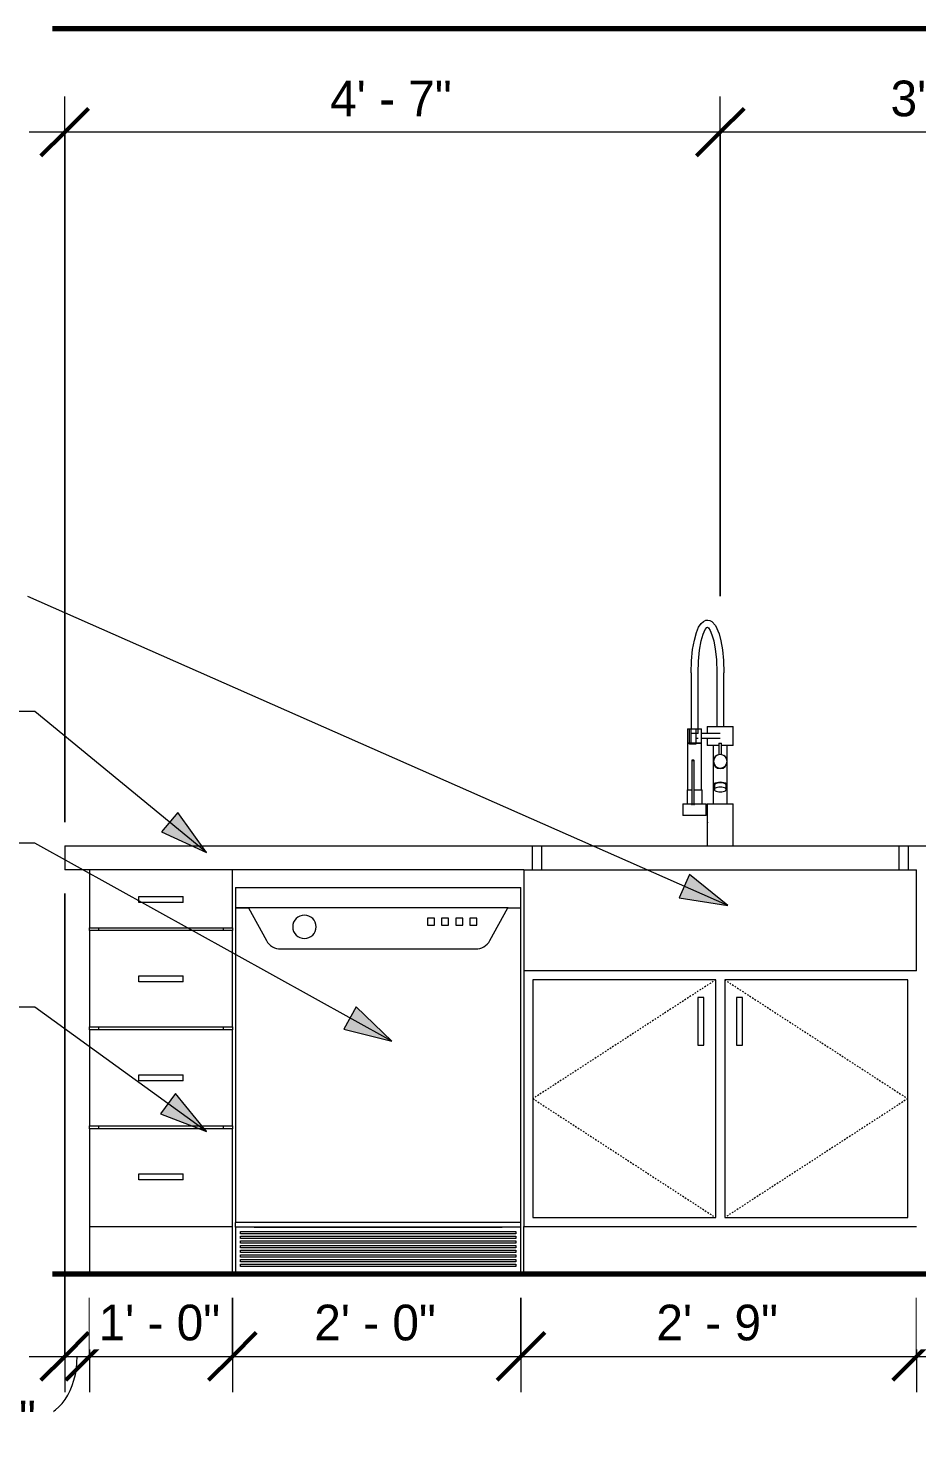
# Model space of a CAD drawing. Header units: inches. Extents: x 2887 to 5387, y 120 to 10852.
# Drawn here: x 3405.5 to 3480.2, y 121.4 to 240.7 of the extents above; entities that cross this region are included whole.
import ezdxf

# ---------------------------------------------------------------- set-up
doc = ezdxf.new("R2010")
doc.units = ezdxf.units.IN
doc.header["$MEASUREMENT"] = 0
doc.linetypes.add('Dash', pattern=[0.25, 0.125, -0.125])
for name, color, linetype, lineweight in [('0-2', 10, 'Continuous', 5), ('A-ANNO-DIMS', 211, 'Continuous', 9), ('A-ANNO-DIMS-32', 211, 'Continuous', 9), ('A-ANNO-NOTE', 131, 'Continuous', 9), ('A-FLOR-1', 7, 'Continuous', 70), ('A-WALL-3', 113, 'Continuous', 9), ('G-ANNO-TEXT', 231, 'Continuous', 9), ('P-SANR-FIXT', 6, 'Continuous', 9), ('Q-CASE', 31, 'Continuous', 9), ('Q-CASE-HDLN', 31, 'Dash', 9), ('Q-SPCQ', 91, 'Continuous', 9)]:
    doc.layers.add(name, color=color, linetype=linetype, lineweight=lineweight)
doc.styles.add('Century Gothic', font='ufonts.com_century-gothic.ttf', dxfattribs={"height": 3})
doc.dimstyles.new('OD_1__HACK_2', dxfattribs={"dimscale": 12, "dimtxt": 3.132505, "dimasz": 0.333333, "dimexe": 0.25, "dimexo": 0.166667, "dimgap": 0.041667, "dimtad": 1, "dimdec": 0, "dimzin": 3, "dimdsep": 46, "dimlunit": 4, "dimtxsty": 'Century Gothic', "dimblk1": 'OBLIQUE', "dimblk2": 'OBLIQUE', "dimsah": 1, "dimcen": 0.09, "dimdle": 0.25, "dimazin": 0, "dimtfac": 1, "dimtdec": 4, "dimtix": 1, "dimtmove": 0, "dimatfit": 3, "dimfxl": 1, "dimtvp": 1, "dimtfill": 1, "dimfrac": 2, "dimtolj": 1, "dimtzin": 0, "dimarcsym": 2})
doc.dimstyles.new('OD_1__HACK_2_1', dxfattribs={"dimscale": 12, "dimtxt": 3.132505, "dimasz": 0.333333, "dimexe": 0.25, "dimexo": 0.166667, "dimgap": 0.041667, "dimtad": 1, "dimdec": 0, "dimzin": 3, "dimdsep": 46, "dimlunit": 4, "dimtxsty": 'Century Gothic', "dimblk1": 'OBLIQUE', "dimblk2": 'OBLIQUE', "dimsah": 1, "dimcen": 0.09, "dimdle": 0.25, "dimazin": 0, "dimtfac": 1, "dimtdec": 4, "dimtix": 1, "dimtmove": 1, "dimatfit": 3, "dimfxl": 1, "dimtvp": 1, "dimtfill": 1, "dimfrac": 2, "dimtolj": 1, "dimtzin": 0, "dimarcsym": 2})

# ---------------------------------------------------------------- blocks, each defined once
blk = doc.blocks.new('CTR - 1st Phase - Shell_rvt-3-2ND _ 3RD FLOOR - 1BD A - ADA TYPE B - KITCHEN SIDE WING')
at = {"layer": 'A-FLOR-1'}
for p, q in [((-3029.2, 240.75), (-2919.08, 240.75)), ((-2942.82, 136), (-3029.2, 136)), ((-2919.08, 136), (-2920.57, 136))]:
    blk.add_line(p, q, dxfattribs=at)
blk = doc.blocks.new('Dishwasher_15404 - 34_ counter-547918-2ND _ 3RD FLOOR - 1BD A - ADA TYPE B - KITCHEN SIDE WING')
at = {"layer": 'Q-SPCQ'}
for p, q in [((-3013.82, 168.5), (-3013.82, 166.79)), ((-3013.82, 168.5), (-3013.63, 168.5)), ((-3013.63, 168.5), (-2990.9, 168.5)), ((-2990.9, 168.5), (-2989.82, 168.5)), ((-2989.82, 166.79), (-2989.82, 168.5)), ((-3013.63, 166.79), (-3013.82, 166.79)), ((-3013.82, 166.79), (-3013.82, 140.33)), ((-3013.82, 166.79), (-3013.63, 166.79)), ((-3012.73, 166.79), (-3013.63, 166.79)), ((-3013.63, 166.79), (-3012.73, 166.79)), ((-2990.92, 166.79), (-3012.73, 166.79)), ((-3012.73, 166.79), (-3011.21, 164.06)), ((-2997.08, 165.94), (-2997.67, 165.94)), ((-2997.67, 165.94), (-2997.67, 165.35)), ((-2997.08, 165.35), (-2997.08, 165.94)), ((-2995.9, 165.94), (-2996.49, 165.94)), ((-2996.49, 165.94), (-2996.49, 165.35)), ((-2995.9, 165.35), (-2995.9, 165.94)), ((-2994.72, 165.94), (-2995.31, 165.94)), ((-2995.31, 165.94), (-2995.31, 165.35)), ((-2994.72, 165.35), (-2994.72, 165.94)), ((-2993.54, 165.94), (-2994.13, 165.94)), ((-2994.13, 165.94), (-2994.13, 165.35)), ((-2993.54, 165.35), (-2993.54, 165.94)), ((-2992.43, 164.06), (-2990.92, 166.79)), ((-2990.9, 166.79), (-2990.92, 166.79)), ((-2990.92, 166.79), (-2990.02, 166.79)), ((-2990.02, 166.79), (-2989.82, 166.79)), ((-2989.82, 140.33), (-2989.82, 166.79)), ((-2997.67, 165.35), (-2997.08, 165.35)), ((-2996.49, 165.35), (-2995.9, 165.35)), ((-2995.31, 165.35), (-2994.72, 165.35)), ((-2994.13, 165.35), (-2993.54, 165.35)), ((-3010.01, 163.35), (-2993.64, 163.35)), ((-3013.63, 140.33), (-3013.82, 140.33)), ((-3013.82, 139.94), (-3013.82, 140.33)), ((-2989.82, 139.94), (-3013.82, 139.94)), ((-3013.82, 139.94), (-3013.82, 136)), ((-2990.02, 140.33), (-3013.63, 140.33)), ((-3012.25, 139.94), (-2991.4, 139.94)), ((-2989.82, 140.33), (-2990.02, 140.33)), ((-2989.82, 139.94), (-2989.82, 140.33)), ((-2989.82, 136), (-2989.82, 139.94)), ((-3013.4, 139.39), (-3013.4, 139.59)), ((-3013.4, 139.59), (-3012.25, 139.59)), ((-3012.25, 139.39), (-3013.4, 139.39)), ((-3013.4, 139), (-3013.4, 139.2)), ((-3013.4, 139.2), (-3012.25, 139.2)), ((-3012.25, 139), (-3013.4, 139)), ((-3013.4, 138.61), (-3013.4, 138.8)), ((-3013.4, 138.8), (-3012.25, 138.8)), ((-3012.25, 138.61), (-3013.4, 138.61)), ((-3012.25, 139.59), (-2991.4, 139.59)), ((-2991.4, 139.39), (-3012.25, 139.39)), ((-3012.25, 139.2), (-2991.4, 139.2)), ((-2991.4, 139), (-3012.25, 139)), ((-3012.25, 138.8), (-2991.4, 138.8)), ((-2991.4, 138.61), (-3012.25, 138.61)), ((-2991.4, 139.59), (-2990.25, 139.59)), ((-2990.25, 139.39), (-2991.4, 139.39)), ((-2991.4, 139.2), (-2990.25, 139.2)), ((-2990.25, 139), (-2991.4, 139)), ((-2991.4, 138.8), (-2990.25, 138.8)), ((-2990.25, 138.61), (-2991.4, 138.61)), ((-2990.25, 139.59), (-2990.25, 139.39)), ((-2990.25, 139.2), (-2990.25, 139)), ((-2990.25, 138.8), (-2990.25, 138.61)), ((-3013.4, 138.21), (-3013.4, 138.41)), ((-3013.4, 138.41), (-3012.25, 138.41)), ((-3012.25, 138.21), (-3013.4, 138.21)), ((-3013.4, 137.82), (-3013.4, 138.02)), ((-3013.4, 138.02), (-3012.25, 138.02)), ((-3012.25, 137.82), (-3013.4, 137.82)), ((-3013.4, 137.43), (-3013.4, 137.62)), ((-3013.4, 137.62), (-3012.25, 137.62)), ((-3012.25, 137.43), (-3013.4, 137.43)), ((-3012.25, 138.41), (-2991.4, 138.41)), ((-2991.4, 138.21), (-3012.25, 138.21)), ((-3012.25, 138.02), (-2991.4, 138.02)), ((-2991.4, 137.82), (-3012.25, 137.82)), ((-3012.25, 137.62), (-2991.4, 137.62)), ((-2991.4, 137.43), (-3012.25, 137.43)), ((-2991.4, 138.41), (-2990.25, 138.41)), ((-2990.25, 138.21), (-2991.4, 138.21)), ((-2991.4, 138.02), (-2990.25, 138.02)), ((-2990.25, 137.82), (-2991.4, 137.82)), ((-2991.4, 137.62), (-2990.25, 137.62)), ((-2990.25, 137.43), (-2991.4, 137.43)), ((-2990.25, 138.41), (-2990.25, 138.21)), ((-2990.25, 138.02), (-2990.25, 137.82)), ((-2990.25, 137.62), (-2990.25, 137.43)), ((-3013.4, 137.03), (-3013.4, 137.23)), ((-3013.4, 137.23), (-3012.25, 137.23)), ((-3012.25, 137.03), (-3013.4, 137.03)), ((-3013.4, 136.64), (-3013.4, 136.84)), ((-3013.4, 136.84), (-3012.25, 136.84)), ((-3012.25, 136.64), (-3013.4, 136.64)), ((-3012.25, 137.23), (-2991.4, 137.23)), ((-2991.4, 137.03), (-3012.25, 137.03)), ((-3012.25, 136.84), (-2991.4, 136.84)), ((-2991.4, 136.64), (-3012.25, 136.64)), ((-2991.4, 137.23), (-2990.25, 137.23)), ((-2990.25, 137.03), (-2991.4, 137.03)), ((-2991.4, 136.84), (-2990.25, 136.84)), ((-2990.25, 136.64), (-2991.4, 136.64)), ((-2990.25, 137.23), (-2990.25, 137.03)), ((-2990.25, 136.84), (-2990.25, 136.64))]:
    blk.add_line(p, q, dxfattribs=at)
for centre, radius, start, end in [((-3008.02, 165.2), 0.984, 90, 270), ((-3008.02, 165.2), 0.984, 270, 90), ((-3010.01, 164.72), 1.38, 209, 270), ((-2993.64, 164.72), 1.38, 270, 331)]:
    blk.add_arc(centre, radius, start, end, dxfattribs=at)
blk = doc.blocks.new('Vanity Cabinet-Double Door - 33_-2164608-2ND _ 3RD FLOOR - 1BD A - ADA TYPE B - KITCHEN SIDE WING')
at = {"layer": 'Q-CASE'}
for p, q in [((-2989.57, 161.5), (-2989.57, 140)), ((-2973.45, 160.75), (-2988.82, 160.75)), ((-2988.82, 160.75), (-2988.82, 140.75)), ((-2973.45, 140.75), (-2973.45, 160.75)), ((-2957.32, 160.75), (-2972.7, 160.75)), ((-2972.7, 160.75), (-2972.7, 140.75)), ((-2957.32, 140.75), (-2957.32, 160.75)), ((-2974.95, 159.25), (-2974.95, 155.25)), ((-2974.45, 159.25), (-2974.95, 159.25)), ((-2974.45, 155.25), (-2974.45, 159.25)), ((-2971.7, 159.25), (-2971.7, 155.25)), ((-2971.2, 159.25), (-2971.7, 159.25)), ((-2971.2, 155.25), (-2971.2, 159.25)), ((-2974.95, 155.25), (-2974.45, 155.25)), ((-2971.7, 155.25), (-2971.2, 155.25)), ((-2989.57, 140), (-2956.57, 140)), ((-2989.57, 136), (-2989.57, 140)), ((-2988.82, 140.75), (-2973.45, 140.75)), ((-2972.7, 140.75), (-2957.32, 140.75))]:
    blk.add_line(p, q, dxfattribs=at)
at = {"layer": 'Q-CASE-HDLN'}
for p, q in [((-2973.45, 160.75), (-2988.82, 150.75)), ((-2972.7, 160.75), (-2957.32, 150.75)), ((-2988.82, 150.75), (-2973.45, 140.75)), ((-2957.32, 150.75), (-2972.7, 140.75))]:
    blk.add_line(p, q, dxfattribs=at)
blk = doc.blocks.new('Base Cabinet 4 Drawer 254 - Base Cabinet 4 Drawer 254 12_-2556189-2ND _ 3RD FLOOR - 1BD A - ADA TYPE B - KITCHEN SIDE WING')
at = {"layer": 'Q-CASE'}
for p, q in [((-3026.07, 170), (-3026.07, 165.13)), ((-3014.07, 165.13), (-3014.07, 170)), ((-3021.95, 167.75), (-3018.2, 167.75)), ((-3021.95, 167.25), (-3021.95, 167.75)), ((-3018.2, 167.25), (-3021.95, 167.25)), ((-3018.2, 167.25), (-3018.2, 167.75)), ((-3026.07, 165.13), (-3014.07, 165.13)), ((-3026.07, 164.88), (-3026.07, 165.13)), ((-3014.07, 164.88), (-3026.07, 164.88)), ((-3026.07, 164.88), (-3026.07, 156.79)), ((-3025.32, 165.13), (-3025.32, 164.88)), ((-3014.82, 164.88), (-3014.82, 165.13)), ((-3014.07, 165.13), (-3014.07, 164.88)), ((-3014.07, 156.79), (-3014.07, 164.88)), ((-3021.95, 161.09), (-3018.2, 161.09)), ((-3021.95, 160.58), (-3021.95, 161.09)), ((-3018.2, 160.58), (-3021.95, 160.58)), ((-3018.2, 160.58), (-3018.2, 161.09)), ((-3026.07, 156.79), (-3014.07, 156.79)), ((-3026.07, 156.54), (-3026.07, 156.79)), ((-3014.07, 156.54), (-3026.07, 156.54)), ((-3026.07, 156.54), (-3026.07, 148.46)), ((-3025.32, 156.79), (-3025.32, 156.54)), ((-3014.82, 156.54), (-3014.82, 156.79)), ((-3014.07, 156.79), (-3014.07, 156.54)), ((-3014.07, 148.46), (-3014.07, 156.54)), ((-3021.95, 152.75), (-3018.2, 152.75)), ((-3021.95, 152.25), (-3021.95, 152.75)), ((-3018.2, 152.25), (-3021.95, 152.25)), ((-3018.2, 152.25), (-3018.2, 152.75)), ((-3026.07, 148.46), (-3014.07, 148.46)), ((-3026.07, 148.21), (-3026.07, 148.46)), ((-3014.07, 148.21), (-3026.07, 148.21)), ((-3026.07, 148.21), (-3026.07, 140)), ((-3025.32, 148.46), (-3025.32, 148.21)), ((-3014.82, 148.21), (-3014.82, 148.46)), ((-3014.07, 148.46), (-3014.07, 148.21)), ((-3014.07, 140), (-3014.07, 148.21)), ((-3021.95, 144.42), (-3018.2, 144.42)), ((-3021.95, 143.92), (-3021.95, 144.42)), ((-3018.2, 143.92), (-3018.2, 144.42)), ((-3018.2, 143.92), (-3021.95, 143.92)), ((-3026.07, 140), (-3014.07, 140)), ((-3026.07, 140), (-3026.07, 136)), ((-3014.07, 136), (-3014.07, 140))]:
    blk.add_line(p, q, dxfattribs=at)
blk = doc.blocks.new('kitchen_faucet_14143 - kitchen_faucet_14143-2965259-2ND _ 3RD FLOOR - 1BD A - ADA TYPE B - KITCHEN SIDE WING')
at = {"layer": 'P-SANR-FIXT'}
for p, q in [((-2975.52, 186.57), (-2975.52, 181.84)), ((-2974.93, 181.45), (-2974.93, 186.57)), ((-2973.36, 186.57), (-2973.36, 182.04)), ((-2972.77, 182.04), (-2972.77, 186.57)), ((-2975.82, 181.84), (-2975.82, 180.66)), ((-2975.82, 181.84), (-2975.67, 181.84)), ((-2975.67, 181.84), (-2975.53, 181.84)), ((-2975.67, 180.66), (-2975.67, 181.84)), ((-2975.53, 180.66), (-2975.53, 181.84)), ((-2975.52, 181.45), (-2975.52, 181.84)), ((-2975.52, 181.84), (-2975.23, 181.84)), ((-2975.12, 181.45), (-2975.52, 181.45)), ((-2975.23, 181.84), (-2975.12, 181.84)), ((-2975.12, 181.84), (-2974.65, 181.84)), ((-2975.12, 181.84), (-2975.12, 180.66)), ((-2974.94, 181.45), (-2975.12, 181.45)), ((-2973.07, 181.45), (-2974.65, 181.45)), ((-2974.64, 180.66), (-2974.64, 181.84)), ((-2974.16, 182.04), (-2974.16, 181.45)), ((-2974.16, 182.04), (-2973.07, 182.04)), ((-2973.07, 182.04), (-2971.99, 182.04)), ((-2971.99, 180.46), (-2971.99, 182.04)), ((-2975.82, 180.66), (-2975.82, 176.72)), ((-2975.82, 180.66), (-2975.67, 180.66)), ((-2975.67, 180.66), (-2975.82, 180.66)), ((-2975.67, 180.66), (-2975.53, 180.66)), ((-2975.67, 180.55), (-2975.67, 180.66)), ((-2975.53, 180.66), (-2975.67, 180.66)), ((-2975.23, 180.55), (-2975.67, 180.55)), ((-2975.53, 180.66), (-2975.12, 180.66)), ((-2975.53, 180.55), (-2975.53, 180.66)), ((-2975.12, 180.66), (-2975.53, 180.66)), ((-2975.12, 180.55), (-2975.23, 180.55)), ((-2975.12, 181.06), (-2974.94, 181.06)), ((-2975.12, 180.66), (-2974.65, 180.66)), ((-2975.12, 180.66), (-2975.12, 180.55)), ((-2974.65, 180.66), (-2975.12, 180.66)), ((-2974.65, 181.06), (-2973.07, 181.06)), ((-2974.64, 176.72), (-2974.64, 180.66)), ((-2974.16, 181.06), (-2974.16, 180.46)), ((-2973.19, 180.46), (-2974.16, 180.46)), ((-2973.66, 180.46), (-2973.66, 179.25)), ((-2973.19, 180.66), (-2973.19, 179.67)), ((-2973.19, 180.66), (-2973.07, 180.66)), ((-2973.07, 180.66), (-2972.96, 180.66)), ((-2972.96, 179.67), (-2972.96, 180.66)), ((-2971.99, 180.46), (-2972.95, 180.46)), ((-2972.48, 179.25), (-2972.48, 180.46)), ((-2975.47, 179.2), (-2975.47, 175.42)), ((-2975.27, 175.42), (-2975.27, 179.2)), ((-2973.66, 179.25), (-2973.66, 177.11)), ((-2972.48, 177.11), (-2972.48, 179.25)), ((-2975.86, 176.72), (-2975.86, 175.54)), ((-2975.86, 176.72), (-2975.47, 176.72)), ((-2975.28, 176.72), (-2975.23, 176.72)), ((-2975.23, 176.72), (-2974.6, 176.72)), ((-2974.6, 175.54), (-2974.6, 176.72)), ((-2973.66, 177.11), (-2973.66, 175.54)), ((-2973.57, 177.11), (-2973.57, 176.75)), ((-2972.58, 176.75), (-2972.58, 177.11)), ((-2972.48, 175.54), (-2972.48, 177.11)), ((-2976.22, 175.54), (-2976.22, 174.56)), ((-2976.22, 175.54), (-2975.23, 175.54)), ((-2975.23, 175.54), (-2974.25, 175.54)), ((-2974.25, 174.56), (-2974.25, 175.54)), ((-2974.16, 175.54), (-2974.16, 172)), ((-2974.16, 175.54), (-2973.07, 175.54)), ((-2973.07, 175.54), (-2971.99, 175.54)), ((-2971.99, 172), (-2971.99, 175.54)), ((-2975.23, 174.56), (-2976.22, 174.56)), ((-2974.25, 174.56), (-2975.23, 174.56))]:
    blk.add_line(p, q, dxfattribs=at)
at = {"layer": 'P-SANR-FIXT', "flags": 128}
for points in [[(-2975.52, 186.57), (-2975.49, 187.57), (-2975.4, 188.51), (-2975.25, 189.32), (-2975.08, 189.95), (-2974.89, 190.41), (-2974.69, 190.71), (-2974.49, 190.89), (-2974.29, 190.98), (-2974.11, 191), (-2973.96, 190.97)], [(-2973.96, 190.97), (-2973.79, 190.88), (-2973.48, 190.53), (-2973.17, 189.83), (-2973.02, 189.24), (-2972.89, 188.5), (-2972.81, 187.61), (-2972.77, 186.57)], [(-2974.93, 186.57), (-2974.9, 187.55), (-2974.81, 188.47), (-2974.67, 189.25), (-2974.5, 189.82), (-2974.33, 190.19), (-2974.2, 190.37), (-2974.14, 190.41)], [(-2974.15, 190.41), (-2974.06, 190.34), (-2973.92, 190.12), (-2973.77, 189.76), (-2973.62, 189.24), (-2973.5, 188.54), (-2973.4, 187.69), (-2973.36, 186.57)]]:
    blk.add_lwpolyline(points, dxfattribs=at)
at = {"layer": 'P-SANR-FIXT'}
for centre, radius, start, end in [((-2973.07, 179.1), 0.591, 120, 180), ((-2973.07, 179.1), 0.591, 180, 0), ((-2973.07, 179.12), 0.571, 0, 180), ((-2973.07, 179.12), 0.571, 180, 0), ((-2973.07, 179.1), 0.591, 0, 60), ((-2973.07, 173.97), 1.08, 178.4805, 180), ((-2973.07, 173.97), 1.08, 180, 181.5195), ((-2973.07, 173.97), 1.08, 0, 1.5195), ((-2973.07, 173.97), 1.08, 358.4805, 360)]:
    blk.add_arc(centre, radius, start, end, dxfattribs=at)
for centre, major_axis, ratio, start_param, end_param in [((-2975.37, 179.2), (0.0984, 0), 0.173648, 1.570796, 4.712389), ((-2975.37, 179.2), (0.0984, 0), 0.173648, 4.712389, 7.853982), ((-2973.07, 179.25), (0.591, 0), 0.422618, 2.688204, 3.141593), ((-2973.07, 179.25), (0.591, 0), 0.422618, 0, 0.453389), ((-2973.07, 177.11), (0.591, 0), 0.422618, 1.570796, 3.719048), ((-2973.07, 177.11), (0.492, 0), 0.422618, 1.570796, 3.141593), ((-2973.07, 176.75), (0.492, 0), 0.422618, 1.570796, 4.712389), ((-2973.07, 177.11), (0.591, 0), 0.422618, 5.70573, 7.853982), ((-2973.07, 177.11), (0.492, 0), 0.422618, 0, 1.570796), ((-2973.07, 176.75), (0.492, 0), 0.422618, 4.712389, 7.853982)]:
    blk.add_ellipse(centre, major_axis=major_axis, ratio=ratio, start_param=start_param, end_param=end_param, dxfattribs=at)
blk = doc.blocks.new('Stainless Steel Farmhous Kitchen Sink - Stainless Steel Farmhous Kitchen Sink-2552578-2ND _ 3RD FLOOR - 1BD A - ADA TYPE B - KITCHEN SIDE WING')
at = {"layer": 'P-SANR-FIXT'}
for p, q in [((-2989.57, 170), (-2956.57, 170)), ((-2989.57, 170), (-2989.57, 161.5)), ((-2956.57, 161.5), (-2956.57, 170)), ((-2956.57, 161.5), (-2989.57, 161.5))]:
    blk.add_line(p, q, dxfattribs=at)
blk = doc.blocks.new('DIMBLOCK42-2ND _ 3RD FLOOR - 1BD A - ADA TYPE B - KITCHEN SIDE WING')
at = {"layer": 'A-ANNO-DIMS-32'}
for p, q in [((3463.69, 193), (3463.69, 235.02)), ((3502.81, 228), (3502.81, 235.02)), ((3502.81, 232.02), (3463.69, 232.02)), ((3463.69, 232.02), (3463.69, 193)), ((3502.81, 232.02), (3502.81, 228))]:
    blk.add_line(p, q, dxfattribs=at)
at = {"layer": 'A-ANNO-DIMS-32', "lineweight": 50}
for p, q in [((3463.69, 232.02), (3465.69, 234.02)), ((3502.81, 232.02), (3504.81, 234.02)), ((3463.69, 232.02), (3461.69, 230.02)), ((3502.81, 232.02), (3500.81, 230.02))]:
    blk.add_line(p, q, dxfattribs=at)
at = {"layer": 'A-ANNO-DIMS-32', "color": 0, "insert": (3478, 236.36), "char_height": 3, "width": 12.5897, "attachment_point": 1, "line_spacing_factor": 0.984502, "style": 'Century Gothic', "bg_fill": 3, "box_fill_scale": 1.25, "bg_fill_color": 256, "bg_fill_true_color": 13158600, "bg_fill_transparency": 0}
blk.add_mtext('3\' - 3"', dxfattribs=at)
blk = doc.blocks.new('_Oblique')
at = {"color": 0, "linetype": 'ByBlock', "lineweight": -2}
blk.add_line((-0.5, -0.5), (0.5, 0.5), dxfattribs=at)
blk = doc.blocks.new('DIMBLOCK43-2ND _ 3RD FLOOR - 1BD A - ADA TYPE B - KITCHEN SIDE WING')
at = {"layer": 'A-ANNO-DIMS-32'}
for p, q in [((3408.6, 174), (3408.6, 235.02)), ((3463.69, 193), (3463.69, 235.02)), ((3463.69, 232.02), (3405.6, 232.02)), ((3408.6, 232.02), (3408.6, 174)), ((3463.69, 232.02), (3463.69, 193))]:
    blk.add_line(p, q, dxfattribs=at)
at = {"layer": 'A-ANNO-DIMS-32', "lineweight": 50}
for p, q in [((3408.6, 232.02), (3410.6, 234.02)), ((3463.69, 232.02), (3465.69, 234.02)), ((3408.6, 232.02), (3406.6, 230.02)), ((3463.69, 232.02), (3461.69, 230.02))]:
    blk.add_line(p, q, dxfattribs=at)
at = {"layer": 'A-ANNO-DIMS-32', "color": 0, "insert": (3430.9, 236.36), "char_height": 3, "width": 12.5897, "attachment_point": 1, "line_spacing_factor": 0.984502, "style": 'Century Gothic', "bg_fill": 3, "box_fill_scale": 1.25, "bg_fill_color": 256, "bg_fill_true_color": 13158600, "bg_fill_transparency": 0}
blk.add_mtext('4\' - 7"', dxfattribs=at)
blk = doc.blocks.new('DIMBLOCK44-2ND _ 3RD FLOOR - 1BD A - ADA TYPE B - KITCHEN SIDE WING')
at = {"layer": 'A-ANNO-DIMS-32'}
for p, q in [((3408.6, 168), (3408.6, 126.08)), ((3408.6, 129.08), (3408.6, 168)), ((3410.69, 134), (3410.69, 126.08)), ((3410.69, 129.08), (3410.69, 134)), ((3405.6, 129.08), (3410.69, 129.08))]:
    blk.add_line(p, q, dxfattribs=at)
at = {"layer": 'A-ANNO-DIMS-32', "lineweight": 50}
for p, q in [((3408.6, 129.08), (3410.6, 131.08)), ((3410.69, 129.08), (3412.69, 131.08)), ((3408.6, 129.08), (3406.6, 127.08)), ((3410.69, 129.08), (3408.69, 127.08))]:
    blk.add_line(p, q, dxfattribs=at)
at = {"layer": 'A-ANNO-DIMS-32'}
blk.add_ellipse((3406.15, 129.08), major_axis=(0, 5.12), ratio=0.682367, start_param=3.141593, end_param=4.712389, dxfattribs=at)
at = {"layer": 'A-ANNO-DIMS-32', "color": 0, "insert": (3402.52, 125.35), "char_height": 3, "width": 4.3557, "attachment_point": 1, "line_spacing_factor": 0.984502, "style": 'Century Gothic', "bg_fill": 3, "box_fill_scale": 1.25, "bg_fill_color": 256, "bg_fill_true_color": 13158600, "bg_fill_transparency": 0}
blk.add_mtext('2"', dxfattribs=at)
blk = doc.blocks.new('DIMBLOCK45-2ND _ 3RD FLOOR - 1BD A - ADA TYPE B - KITCHEN SIDE WING')
at = {"layer": 'A-ANNO-DIMS-32'}
for p, q in [((3410.69, 134), (3410.69, 126.08)), ((3410.69, 129.08), (3410.69, 134)), ((3422.69, 134), (3422.69, 126.08)), ((3422.69, 129.08), (3422.69, 134)), ((3410.69, 129.08), (3422.69, 129.08))]:
    blk.add_line(p, q, dxfattribs=at)
at = {"layer": 'A-ANNO-DIMS-32', "lineweight": 50}
for p, q in [((3410.69, 129.08), (3412.69, 131.08)), ((3422.69, 129.08), (3424.69, 131.08)), ((3410.69, 129.08), (3408.69, 127.08)), ((3422.69, 129.08), (3420.69, 127.08))]:
    blk.add_line(p, q, dxfattribs=at)
at = {"layer": 'A-ANNO-DIMS-32', "color": 0, "insert": (3411.44, 133.43), "char_height": 3, "width": 12.5897, "attachment_point": 1, "line_spacing_factor": 0.984502, "style": 'Century Gothic', "bg_fill": 3, "box_fill_scale": 1.25, "bg_fill_color": 256, "bg_fill_true_color": 13158600, "bg_fill_transparency": 0}
blk.add_mtext('1\' - 0"', dxfattribs=at)
blk = doc.blocks.new('DIMBLOCK46-2ND _ 3RD FLOOR - 1BD A - ADA TYPE B - KITCHEN SIDE WING')
at = {"layer": 'A-ANNO-DIMS-32'}
for p, q in [((3422.69, 134), (3422.69, 126.08)), ((3422.69, 129.08), (3422.69, 134)), ((3446.94, 134), (3446.94, 126.08)), ((3446.94, 129.08), (3446.94, 134)), ((3422.69, 129.08), (3446.94, 129.08))]:
    blk.add_line(p, q, dxfattribs=at)
at = {"layer": 'A-ANNO-DIMS-32', "lineweight": 50}
for p, q in [((3422.69, 129.08), (3424.69, 131.08)), ((3446.94, 129.08), (3448.94, 131.08)), ((3422.69, 129.08), (3420.69, 127.08)), ((3446.94, 129.08), (3444.94, 127.08))]:
    blk.add_line(p, q, dxfattribs=at)
at = {"layer": 'A-ANNO-DIMS-32', "color": 0, "insert": (3429.57, 133.43), "char_height": 3, "width": 12.5897, "attachment_point": 1, "line_spacing_factor": 0.984502, "style": 'Century Gothic', "bg_fill": 3, "box_fill_scale": 1.25, "bg_fill_color": 256, "bg_fill_true_color": 13158600, "bg_fill_transparency": 0}
blk.add_mtext('2\' - 0"', dxfattribs=at)
blk = doc.blocks.new('DIMBLOCK47-2ND _ 3RD FLOOR - 1BD A - ADA TYPE B - KITCHEN SIDE WING')
at = {"layer": 'A-ANNO-DIMS-32'}
for p, q in [((3446.94, 134), (3446.94, 126.08)), ((3446.94, 129.08), (3446.94, 134)), ((3480.19, 134), (3480.19, 126.08)), ((3480.19, 129.08), (3480.19, 134)), ((3446.94, 129.08), (3480.19, 129.08))]:
    blk.add_line(p, q, dxfattribs=at)
at = {"layer": 'A-ANNO-DIMS-32', "lineweight": 50}
for p, q in [((3446.94, 129.08), (3448.94, 131.08)), ((3480.19, 129.08), (3482.19, 131.08)), ((3446.94, 129.08), (3444.94, 127.08)), ((3480.19, 129.08), (3478.19, 127.08))]:
    blk.add_line(p, q, dxfattribs=at)
at = {"layer": 'A-ANNO-DIMS-32', "color": 0, "insert": (3458.32, 133.43), "char_height": 3, "width": 12.5897, "attachment_point": 1, "line_spacing_factor": 0.984502, "style": 'Century Gothic', "bg_fill": 3, "box_fill_scale": 1.25, "bg_fill_color": 256, "bg_fill_true_color": 13158600, "bg_fill_transparency": 0}
blk.add_mtext('2\' - 9"', dxfattribs=at)
blk = doc.blocks.new('DIMBLOCK48-2ND _ 3RD FLOOR - 1BD A - ADA TYPE B - KITCHEN SIDE WING')
at = {"layer": 'A-ANNO-DIMS-32'}
for p, q in [((3480.19, 134), (3480.19, 126.08)), ((3480.19, 129.08), (3480.19, 134)), ((3492.19, 134), (3492.19, 126.08)), ((3492.19, 129.08), (3492.19, 134)), ((3480.19, 129.08), (3492.19, 129.08))]:
    blk.add_line(p, q, dxfattribs=at)
at = {"layer": 'A-ANNO-DIMS-32', "lineweight": 50}
for p, q in [((3480.19, 129.08), (3482.19, 131.08)), ((3492.19, 129.08), (3494.19, 131.08)), ((3480.19, 129.08), (3478.19, 127.08)), ((3492.19, 129.08), (3490.19, 127.08))]:
    blk.add_line(p, q, dxfattribs=at)
at = {"layer": 'A-ANNO-DIMS-32', "color": 0, "insert": (3480.94, 133.43), "char_height": 3, "width": 12.5897, "attachment_point": 1, "line_spacing_factor": 0.984502, "style": 'Century Gothic', "bg_fill": 3, "box_fill_scale": 1.25, "bg_fill_color": 256, "bg_fill_true_color": 13158600, "bg_fill_transparency": 0}
blk.add_mtext('1\' - 0"', dxfattribs=at)

msp = doc.modelspace()

# ---------------------------------------------------------------- hatches: boundary and pattern name
at = {"layer": 'A-ANNO-NOTE'}
msp.add_hatch(color=256, dxfattribs=at).paths.add_polyline_path([(3464.32, 167), (3461.09, 169.59), (3460.23, 167.63)], flags=0)
at = {"layer": 'G-ANNO-TEXT'}
for points in [[(3436.08, 155.6), (3433.1, 158.48), (3432.06, 156.6)], [(3420.5, 147.99), (3417.89, 151.2), (3416.63, 149.47)]]:
    msp.add_hatch(color=256, dxfattribs=at).paths.add_polyline_path(points, flags=0)

# ---------------------------------------------------------------- linework, layer by layer
at = {"layer": 'A-ANNO-NOTE'}
for p, q in [((3461.09, 169.59), (3460.23, 167.63)), ((3464.32, 167), (3461.09, 169.59)), ((3460.23, 167.63), (3464.32, 167))]:
    msp.add_line(p, q, dxfattribs=at)
at = {"layer": 'A-WALL-3'}
for p, q in [((3408.6, 172), (3447.9, 172)), ((3408.6, 172), (3408.6, 170)), ((3447.9, 172), (3448.69, 172)), ((3447.9, 170), (3447.9, 172)), ((3448.69, 170), (3448.69, 172)), ((3448.69, 172), (3449.19, 172)), ((3449.19, 172), (3478.19, 172)), ((3478.19, 172), (3478.69, 172)), ((3478.69, 172), (3478.69, 170)), ((3478.69, 172), (3479.48, 172)), ((3479.48, 172), (3492.19, 172)), ((3479.48, 172), (3479.48, 170)), ((3447.19, 170), (3408.6, 170))]:
    msp.add_line(p, q, dxfattribs=at)
at = {"layer": 'G-ANNO-TEXT'}
for p, q in [((3433.1, 158.48), (3432.06, 156.6)), ((3436.08, 155.6), (3433.1, 158.48)), ((3432.06, 156.6), (3436.08, 155.6)), ((3417.89, 151.2), (3416.63, 149.47)), ((3420.5, 147.99), (3417.89, 151.2)), ((3416.63, 149.47), (3420.5, 147.99))]:
    msp.add_line(p, q, dxfattribs=at)

# ---------------------------------------------------------------- block references
at = {"layer": '0-2'}
msp.add_blockref('CTR - 1st Phase - Shell_rvt-3-2ND _ 3RD FLOOR - 1BD A - ADA TYPE B - KITCHEN SIDE WING', (6436.76, 0), dxfattribs=at)
at = {"layer": 'P-SANR-FIXT'}
for name in ['kitchen_faucet_14143 - kitchen_faucet_14143-2965259-2ND _ 3RD FLOOR - 1BD A - ADA TYPE B - KITCHEN SIDE WING', 'Stainless Steel Farmhous Kitchen Sink - Stainless Steel Farmhous Kitchen Sink-2552578-2ND _ 3RD FLOOR - 1BD A - ADA TYPE B - KITCHEN SIDE WING']:
    msp.add_blockref(name, (6436.76, 0), dxfattribs=at)
at = {"layer": 'Q-CASE'}
for name in ['Base Cabinet 4 Drawer 254 - Base Cabinet 4 Drawer 254 12_-2556189-2ND _ 3RD FLOOR - 1BD A - ADA TYPE B - KITCHEN SIDE WING', 'Vanity Cabinet-Double Door - 33_-2164608-2ND _ 3RD FLOOR - 1BD A - ADA TYPE B - KITCHEN SIDE WING']:
    msp.add_blockref(name, (6436.76, 0), dxfattribs=at)
at = {"layer": 'Q-SPCQ'}
msp.add_blockref('Dishwasher_15404 - 34_ counter-547918-2ND _ 3RD FLOOR - 1BD A - ADA TYPE B - KITCHEN SIDE WING', (6436.76, 0), dxfattribs=at)

# ---------------------------------------------------------------- next in the draw order: dimensions: what is measured, and where the dimension line sits
at = {"layer": 'A-ANNO-DIMS'}
dim = msp.add_linear_dim(base=(3463.69, 232.02), p1=(3502.81, 226), p2=(3463.69, 191), dimstyle='OD_1__HACK_2', override={"dimpost": '<>', "dimfxl": 52.498017}, dxfattribs=at)
dim.commit()
dim.dimension.update_dxf_attribs({"geometry": 'DIMBLOCK42-2ND _ 3RD FLOOR - 1BD A - ADA TYPE B - KITCHEN SIDE WING', "text_midpoint": (3483.25, 234.09)})
dim = msp.add_linear_dim(base=(3410.69, 129.08), p1=(3408.6, 170), p2=(3410.69, 136), dimstyle='OD_1__HACK_2_1', override={"dimpost": '<>', "dimfxl": 34.064144}, dxfattribs=at)
dim.commit()
dim.dimension.update_dxf_attribs({"geometry": 'DIMBLOCK44-2ND _ 3RD FLOOR - 1BD A - ADA TYPE B - KITCHEN SIDE WING', "text_midpoint": (3404.7, 123.35), "dimtype": 160})

# ---------------------------------------------------------------- next in the draw order: linework, layer by layer
at = {"layer": 'G-ANNO-TEXT'}
for p, q in [((3406.07, 158.46), (3402.04, 158.46)), ((3420.5, 147.99), (3406.07, 158.46))]:
    msp.add_line(p, q, dxfattribs=at)

# ---------------------------------------------------------------- next in the draw order: dimensions: what is measured, and where the dimension line sits
at = {"layer": 'A-ANNO-DIMS'}
for base, p1, p2, override, picture, middle in [((3408.6, 232.02), (3463.69, 191), (3408.6, 172), {"dimpost": '<>', "dimfxl": 58.272636}, 'DIMBLOCK43-2ND _ 3RD FLOOR - 1BD A - ADA TYPE B - KITCHEN SIDE WING', (3436.14, 234.09)), ((3422.69, 129.08), (3410.69, 136), (3422.69, 136), {"dimpost": '<>', "dimfxl": 12}, 'DIMBLOCK45-2ND _ 3RD FLOOR - 1BD A - ADA TYPE B - KITCHEN SIDE WING', (3416.69, 131.16))]:
    dim = msp.add_linear_dim(base=base, p1=p1, p2=p2, dimstyle='OD_1__HACK_2', override=override, dxfattribs=at)
    dim.commit()
    dim.dimension.update_dxf_attribs({"geometry": picture, "text_midpoint": middle})

# ---------------------------------------------------------------- next in the draw order: hatches: boundary and pattern name
at = {"layer": 'G-ANNO-TEXT'}
msp.add_hatch(color=256, dxfattribs=at).paths.add_polyline_path([(3420.5, 171.46), (3418.09, 174.83), (3416.73, 173.18)], flags=0)

# ---------------------------------------------------------------- next in the draw order: linework, layer by layer
at = {"layer": 'A-ANNO-NOTE'}
msp.add_line((3464.32, 167), (3405.48, 192.98), dxfattribs=at)
at = {"layer": 'G-ANNO-TEXT'}
for p, q in [((3406.07, 183.31), (3402.04, 183.31)), ((3420.5, 171.46), (3406.07, 183.31)), ((3418.09, 174.83), (3416.73, 173.18)), ((3420.5, 171.46), (3418.09, 174.83)), ((3416.73, 173.18), (3420.5, 171.46)), ((3406.07, 172.25), (3402.04, 172.25)), ((3436.08, 155.6), (3406.07, 172.25))]:
    msp.add_line(p, q, dxfattribs=at)

# ---------------------------------------------------------------- next in the draw order: dimensions: what is measured, and where the dimension line sits
at = {"layer": 'A-ANNO-DIMS'}
dim = msp.add_linear_dim(base=(3446.94, 129.08), p1=(3422.69, 136), p2=(3446.94, 136), dimstyle='OD_1__HACK_2', override={"dimpost": '<>', "dimfxl": 24.25}, dxfattribs=at)
dim.commit()
dim.dimension.update_dxf_attribs({"geometry": 'DIMBLOCK46-2ND _ 3RD FLOOR - 1BD A - ADA TYPE B - KITCHEN SIDE WING', "text_midpoint": (3434.81, 131.16)})

# ---------------------------------------------------------------- next in the draw order: dimensions: what is measured, and where the dimension line sits
dim = msp.add_linear_dim(base=(3480.19, 129.08), p1=(3446.94, 136), p2=(3480.19, 136), dimstyle='OD_1__HACK_2', override={"dimpost": '<>', "dimfxl": 33.25}, dxfattribs=at)
dim.commit()
dim.dimension.update_dxf_attribs({"geometry": 'DIMBLOCK47-2ND _ 3RD FLOOR - 1BD A - ADA TYPE B - KITCHEN SIDE WING', "text_midpoint": (3463.56, 131.16)})

# ---------------------------------------------------------------- next in the draw order: dimensions: what is measured, and where the dimension line sits
dim = msp.add_linear_dim(base=(3492.19, 129.08), p1=(3480.19, 136), p2=(3492.19, 136), dimstyle='OD_1__HACK_2', override={"dimpost": '<>', "dimfxl": 12}, dxfattribs=at)
dim.commit()
dim.dimension.update_dxf_attribs({"geometry": 'DIMBLOCK48-2ND _ 3RD FLOOR - 1BD A - ADA TYPE B - KITCHEN SIDE WING', "text_midpoint": (3486.19, 131.16)})

doc.saveas('drawing.dxf')
